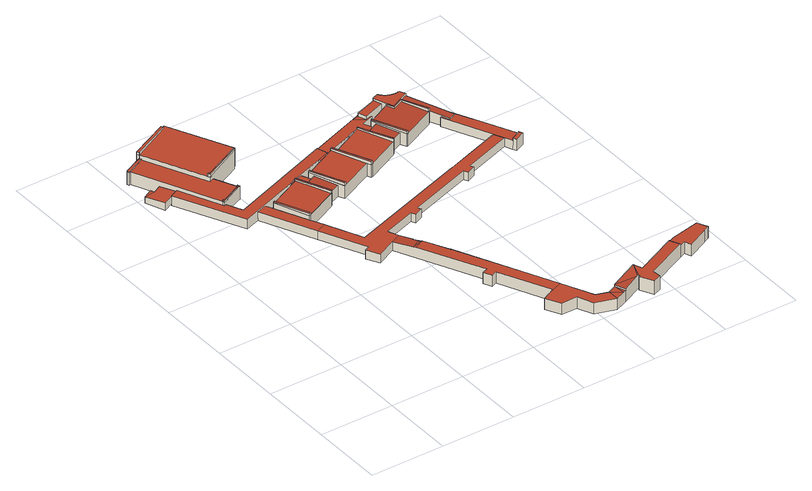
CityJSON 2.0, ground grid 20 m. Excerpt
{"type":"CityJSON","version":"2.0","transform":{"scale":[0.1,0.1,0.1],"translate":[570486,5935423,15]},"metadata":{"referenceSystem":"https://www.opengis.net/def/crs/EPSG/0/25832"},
"CityObjects":{
"building1":{"type":"Building","attributes":{"Grundfläche 2D":"27.185053","Grundhöhe NN":"15.753"},"geometry":[{"type":"Solid","lod":"3","boundaries":[[[[0,1,2]],[[3,4,5,6,1,0]],[[7,8,6,5]],[[8,9,1,6]],[[9,10,2,1]],[[10,11,0,2]],[[11,12,3,0]],[[3,12,13,7,5,4]],[[8,7,13,12,11,10,9]]]],"semantics":{"surfaces":[{"type":"RoofSurface"},{"type":"WallSurface"},{"type":"GroundSurface"}],"values":[[0,0,1,1,1,1,1,1,2]]}}]},
"building2":{"type":"Building","attributes":{"Grundfläche 2D":"388.578594","Grundhöhe NN":"15.518"},"children":["building2-1","building2-2","building2-3","building2-4"],"geometry":[{"type":"Solid","lod":"3","boundaries":[[[[14,15,16,17,18,19,20,21,22,23,24,25,26,27,28,29,30,31,32,33,34]],[[35,36,37,38,39,40,41,42,43,44,45,46,47]],[[22,21,48,49]],[[23,22,49,50]],[[24,23,50,51]],[[25,24,51,52]],[[53,27,26,25,52,54]],[[55,30,29,28,27,53,56]],[[57,32,31,30,55,58]],[[59,34,33,32,57,60]],[[14,34,59,61]],[[42,41,62,63]],[[43,42,63,64]],[[65,45,44,43,64,48,21,20]],[[19,66,46,45,65,20]],[[18,17,16,35,47,46,66,19]],[[61,67,37,36,35,16,15,14]],[[38,37,67,68]],[[39,38,68,69]],[[40,39,69,70]],[[41,40,70,62]],[[53,54,52,51,50,49,48,64,63,62,70,69,68,67,61,59,60,57,58,55,56]]]],"semantics":{"surfaces":[{"type":"RoofSurface"},{"type":"WallSurface"},{"type":"GroundSurface"}],"values":[[0,0,1,1,1,1,1,1,1,1,1,1,1,1,1,1,1,1,1,1,1,2]]}}]},
"building2-1":{"type":"BuildingInstallation","parents":["building2"],"geometry":[{"type":"MultiSurface","lod":"3","boundaries":[[[71,66,72]],[[65,72,66]],[[73,72,65,74,75,76]],[[22,23,76,75]],[[18,19,66,71]],[[66,19,20,65]],[[74,65,20,21]],[[21,22,75,74]],[[76,23,24,77,18,71,72,73]]],"semantics":{"surfaces":[{"type":"RoofSurface"},{"type":"WallSurface"}],"values":[0,0,0,1,1,1,1,1,1]}}]},
"building2-2":{"type":"BuildingInstallation","parents":["building2"],"geometry":[{"type":"MultiSurface","lod":"3","boundaries":[[[78,79,80,81,82,83,84,85,86,87,88,89]],[[32,33,34,90,85,84,83]],[[86,85,90,91]],[[87,86,91,92]],[[87,92,93,88]],[[93,25,89,88]],[[25,26,27,79,78,89]],[[28,29,30,81,80,79,27]],[[30,31,32,83,82,81]]],"semantics":{"surfaces":[{"type":"RoofSurface"},{"type":"WallSurface"}],"values":[0,1,1,1,1,1,1,1,1]}}]},
"building2-3":{"type":"BuildingInstallation","parents":["building2"],"geometry":[{"type":"MultiSurface","lod":"3","boundaries":[[[94,95,96,97,98,99]],[[42,43,96,95]],[[43,44,45,98,97,96]],[[99,98,45,46]],[[94,99,46,100]],[[41,42,95,94,100]]],"semantics":{"surfaces":[{"type":"RoofSurface"},{"type":"WallSurface"}],"values":[0,1,1,1,1,1]}}]},
"building2-4":{"type":"BuildingInstallation","parents":["building2"],"geometry":[{"type":"MultiSurface","lod":"3","boundaries":[[[101,102,103,104,105,106]],[[37,38,102,101]],[[103,102,38,107]],[[104,103,107,108]],[[108,47,105,104]],[[35,106,105,47]],[[35,36,37,101,106]]],"semantics":{"surfaces":[{"type":"RoofSurface"},{"type":"WallSurface"}],"values":[0,1,1,1,1,1,1]}}]},
"building3":{"type":"Building","attributes":{"Grundfläche 2D":"938.987977","Grundhöhe NN":"15.499"},"geometry":[{"type":"Solid","lod":"3","boundaries":[[[[109,110,111]],[[112,110,109]],[[113,109,111,114]],[[115,116,117,118,119,120,110,112,121,122]],[[123,124,125,126,127,128,129,130,131,132,133,134]],[[135,136,137,138,139]],[[140,141,142]],[[141,143,144,142]],[[145,144,143]],[[146,147,145,143,148,149,150,151,152,153,154,155,156]],[[157,158,159,160,161,162]],[[163,164,165,166,167,168,169,170]],[[171,172,169]],[[172,170,169]],[[173,174,172,171,175,176,177,178,179,180,181,182]],[[183,184,185,186,187,188,189,190,191,192,193]],[[194,195,196,197]],[[198,199,200,201,202]],[[203,204,205,206,207,208,209,210,211,212,213,214,215,216,217,218,219,220,221,222,223,224,225,226,227,228,229,230,231,232,233,234,235,236,237,238,239,240,241,242,243,244,245,246,247]],[[248,249,250,251]],[[252,253,254,255,256,257,258,201,200,259,260,261,262,263]],[[264,265,157,162,266,267,268,168,167,166,269,270,271,272,273,274,275,276,277,278,279,280]],[[181,180,179,281,282,283,284,285,286,287,288,289]],[[290,291,288]],[[292,291,290]],[[290,288,287]],[[293,294,295,296,297,298]],[[119,187,299,300,120]],[[110,120,300,301]],[[111,110,301,302]],[[292,113,114,111,302,303,291]],[[109,113,292,304,305,112]],[[121,112,305,306]],[[115,122,307,308]],[[122,121,306,307]],[[116,115,308,309]],[[117,116,309,310]],[[117,310,311,188,118]],[[118,188,187,119]],[[128,127,312,313]],[[129,128,313,314]],[[130,129,314,315]],[[131,130,315,316]],[[132,131,316,317]],[[133,132,317,318]],[[125,124,319,320]],[[278,321,322,126,125,320,323,279]],[[139,138,324,325]],[[135,139,325,326]],[[135,326,312,127,136]],[[136,127,126,137]],[[137,126,322,324,138]],[[140,142,327,328]],[[148,143,141,140,328,329]],[[150,149,330,331]],[[151,150,331,332]],[[152,151,332,333]],[[153,152,333,334]],[[154,153,334,335]],[[155,154,335,336]],[[156,155,336,337]],[[146,156,337,338]],[[147,146,338,339]],[[162,161,340,341]],[[158,157,342,343]],[[160,159,158,343,344,345]],[[175,171,169,168,346,347]],[[176,175,347,348]],[[177,176,348,349]],[[178,177,349,350]],[[179,178,350,351]],[[182,181,352,353]],[[173,182,353,354]],[[163,170,172,174,173,354,355]],[[164,163,355,356]],[[165,164,356,357]],[[165,357,358,166]],[[189,188,311,359]],[[190,189,359,360]],[[191,190,360,361]],[[192,191,361,362]],[[193,192,362,363]],[[183,193,363,364]],[[184,183,364,365]],[[185,184,365,366]],[[186,185,366,367]],[[187,186,367,299]],[[123,195,194,368,319,124]],[[195,123,134,196]],[[318,369,197,196,134,133]],[[370,202,201,371]],[[198,202,370,372]],[[199,198,372,373]],[[200,199,373,374]],[[375,209,208,207,376,377]],[[210,209,375,378]],[[211,210,378,379]],[[212,211,379,380]],[[213,212,380,381]],[[214,213,381,382]],[[215,214,382,383]],[[216,215,383,384]],[[217,216,384,385]],[[218,217,385,386]],[[219,218,386,387]],[[220,219,387,388]],[[221,220,388,389]],[[222,221,389,390]],[[223,222,390,391]],[[224,223,391,392]],[[225,224,392,393]],[[226,225,393,394]],[[227,226,394,395]],[[228,227,395,396]],[[229,228,396,397]],[[230,229,397,398]],[[231,230,398,399]],[[232,231,399,400]],[[233,232,400,401]],[[234,233,401,402]],[[235,234,402,403]],[[236,235,403,404]],[[237,236,404,405]],[[238,237,405,406]],[[239,238,406,407]],[[240,239,407,408]],[[241,240,408,409]],[[242,241,409,410]],[[243,242,410,411]],[[244,243,411,412]],[[245,244,412,413]],[[246,245,413,414]],[[415,203,247,246,414,416]],[[417,418,205,204,203,415,419,249,248]],[[197,369,376,207,206,205,418,368,194]],[[144,250,249,419,327,142]],[[250,144,145,251]],[[339,417,248,251,145,147]],[[255,254,420,421]],[[256,255,421,422]],[[160,345,423,424,296,295,425,371,201,258,257,256,422,340,161]],[[259,200,374,330,149]],[[259,149,148,260]],[[260,148,329,426,261]],[[262,261,426,427]],[[263,262,427,53]],[[52,253,252,263,53,54]],[[254,253,52,420]],[[266,162,341,428]],[[267,266,428,429]],[[268,267,429,430]],[[168,268,430,346]],[[269,166,358,431]],[[270,269,431,432]],[[271,270,432,433]],[[272,271,433,434]],[[273,272,434,435]],[[274,273,435,436]],[[275,274,436,437]],[[276,275,437,438]],[[277,276,438,439]],[[278,277,439,321]],[[440,441,265,264,280,279,323,442]],[[157,265,441,342]],[[443,444,283,282,281,179,351,445]],[[284,283,444,446]],[[285,284,446,447]],[[286,285,447,448]],[[287,286,448,449]],[[289,288,450,451]],[[181,289,451,352]],[[288,291,303,450]],[[304,292,290,287,449,452]],[[453,298,297,296,424,454]],[[293,298,453,455]],[[425,295,294,293,455,456]],[[340,422,421,420,52,54,53,427,426,329,328,327,419,415,416,414,413,412,411,410,409,408,407,406,405,404,403,402,401,400,399,398,397,396,395,394,393,392,391,390,389,388,387,386,385,384,383,382,381,380,379,378,375,377,376,369,318,317,316,315,314,313,312,326,325,324,322,321,439,438,437,436,435,434,433,432,431,358,357,356,355,354,353,352,451,450,303,302,301,300,299,367,366,365,364,363,362,361,360,359,311,310,309,308,307,306,305,304,452,449,448,447,446,444,443,445,351,350,349,348,347,346,430,429,428,341],[424,423,345,344,343,342,441,440,442,323,320,319,368,418,417,339,338,337,336,335,334,333,332,331,330,374,373,372,370,371,425,456,455,453,454]]]],"semantics":{"surfaces":[{"type":"RoofSurface"},{"type":"WallSurface"},{"type":"GroundSurface"}],"values":[[0,0,0,0,0,0,0,0,0,0,0,0,0,0,0,0,0,0,0,0,0,0,0,0,0,0,0,1,1,1,1,1,1,1,1,1,1,1,1,1,1,1,1,1,1,1,1,1,1,1,1,1,1,1,1,1,1,1,1,1,1,1,1,1,1,1,1,1,1,1,1,1,1,1,1,1,1,1,1,1,1,1,1,1,1,1,1,1,1,1,1,1,1,1,1,1,1,1,1,1,1,1,1,1,1,1,1,1,1,1,1,1,1,1,1,1,1,1,1,1,1,1,1,1,1,1,1,1,1,1,1,1,1,1,1,1,1,1,1,1,1,1,1,1,1,1,1,1,1,1,1,1,1,1,1,1,1,1,1,1,1,1,1,1,1,1,1,1,1,1,1,1,1,1,1,1,2]]}}]},
"building4":{"type":"Building","attributes":{"Grundfläche 2D":"446.493377","Grundhöhe NN":"15.450"},"children":["building4-1","building4-2","building4-3","building4-4","building4-5","building4-6","building4-7"],"geometry":[{"type":"Solid","lod":"3","boundaries":[[[[457,458,459]],[[460,461,462,463]],[[459,458,464,461,460,463,465,466,467]],[[468,467,466]],[[469,467,468]],[[470,471,472,473,474,475,476]],[[472,477,478,473]],[[479,470,476]],[[480,481,482,483,484,485,486,471,487,488,489,490,491]],[[492,493,494,495,496,497,498,499,500,501,502,503,504,505]],[[506,507,508,509]],[[510,511,512,513]],[[506,509,514,515]],[[508,507,516,517]],[[457,459,518,519]],[[458,457,519,520]],[[464,458,520,521]],[[522,461,464,521]],[[462,461,522,523]],[[463,462,523,524]],[[465,463,524,525]],[[508,517,526,468,466,465,525,514,509]],[[469,468,526,527]],[[467,469,527,528]],[[459,467,528,518]],[[472,471,486]],[[472,486,529,530,477]],[[478,477,530,531]],[[473,478,531,532]],[[474,473,532,533]],[[512,534,535,476,475,474,533,536,513]],[[479,476,535,537]],[[470,479,537,538]],[[470,538,539,471]],[[510,513,536,540]],[[512,511,541,534]],[[480,491,542,543]],[[481,480,543,544]],[[506,515,545,482,481,544,516,507]],[[546,484,483,482,545,547]],[[485,484,546,548]],[[486,485,548,529]],[[549,488,487,471,539,550]],[[489,488,549,551]],[[490,489,551,552]],[[491,490,552,542]],[[498,497,553,554]],[[499,498,554,555]],[[510,540,556,500,499,555,541,511]],[[501,500,556,557]],[[502,501,557,558]],[[503,502,558,559]],[[504,503,559,560]],[[505,504,560,561]],[[562,493,492,505,561,563]],[[494,493,562,564]],[[495,494,564,565]],[[496,495,565,566]],[[497,496,566,553]],[[558,557,556,540,536,533,532,531,530,529,548,546,547,545,515,514,525,524,523,522,521,520,519,518,528,527,526,517,516,544,543,542,552,551,549,550,539,538,537,535,534,541,555,554,553,566,565,564,562,563,561,560,559]]]],"semantics":{"surfaces":[{"type":"RoofSurface"},{"type":"WallSurface"},{"type":"GroundSurface"}],"values":[[0,0,0,0,0,0,0,0,0,0,0,0,1,1,1,1,1,1,1,1,1,1,1,1,1,1,1,1,1,1,1,1,1,1,1,1,1,1,1,1,1,1,1,1,1,1,1,1,1,1,1,1,1,1,1,1,1,1,1,2]]}}]},
"building4-1":{"type":"BuildingInstallation","parents":["building4"],"geometry":[{"type":"MultiSurface","lod":"3","boundaries":[[[567,568,569,570,571,572,573]],[[468,469,567,573]],[[469,467,574,575,463,571,570,569,568,567]],[[463,465,572,571]],[[465,466,468,573,572]]],"semantics":{"surfaces":[{"type":"RoofSurface"},{"type":"WallSurface"}],"values":[0,1,1,1,1]}}]},
"building4-2":{"type":"BuildingInstallation","parents":["building4"],"geometry":[{"type":"MultiSurface","lod":"3","boundaries":[[[576,577,578,579,580]],[[464,461,460,578,577,576]],[[459,457,579,578,460]],[[457,458,580,579]],[[458,464,576,580]]],"semantics":{"surfaces":[{"type":"RoofSurface"},{"type":"WallSurface"}],"values":[0,1,1,1,1]}}]},
"building4-3":{"type":"BuildingInstallation","parents":["building4"],"geometry":[{"type":"MultiSurface","lod":"3","boundaries":[[[581,582,583,584,585]],[[476,479,581,585]],[[470,586,473,583,582,581,479]],[[473,474,584,583]],[[474,475,476,585,584]]],"semantics":{"surfaces":[{"type":"RoofSurface"},{"type":"WallSurface"}],"values":[0,1,1,1,1]}}]},
"building4-4":{"type":"BuildingInstallation","parents":["building4"],"geometry":[{"type":"MultiSurface","lod":"3","boundaries":[[[587,588,589,590,591]],[[488,590,589,588,472,486,471,487]],[[488,489,591,590]],[[489,490,484,485,587,591]],[[486,472,588,587,485]]],"semantics":{"surfaces":[{"type":"RoofSurface"},{"type":"WallSurface"}],"values":[0,1,1,1,1]}}]},
"building4-5":{"type":"BuildingInstallation","parents":["building4"],"geometry":[{"type":"MultiSurface","lod":"3","boundaries":[[[592,593,594,595,596]],[[480,481,593,592]],[[481,482,594,593]],[[482,483,595,594]],[[483,491,480,592,596,595]]],"semantics":{"surfaces":[{"type":"RoofSurface"},{"type":"WallSurface"}],"values":[0,1,1,1,1]}}]},
"building4-6":{"type":"BuildingInstallation","parents":["building4"],"geometry":[{"type":"MultiSurface","lod":"3","boundaries":[[[597,598,599,600,601,602,603,604,605]],[[495,496,600,599]],[[496,606,601,600]],[[607,602,601,606]],[[607,504,603,602]],[[604,603,504,505]],[[493,597,605,604,505,492]],[[494,598,597,493]],[[494,495,599,598]]],"semantics":{"surfaces":[{"type":"RoofSurface"},{"type":"WallSurface"}],"values":[0,1,1,1,1,1,1,1,1]}}]},
"building4-7":{"type":"BuildingInstallation","parents":["building4"],"geometry":[{"type":"MultiSurface","lod":"3","boundaries":[[[608,609,610,611]],[[612,497,498,609,608]],[[498,499,610,609]],[[499,500,611,610]],[[500,501,612,608,611]]],"semantics":{"surfaces":[{"type":"RoofSurface"},{"type":"WallSurface"}],"values":[0,1,1,1,1]}}]}
},
"vertices":[
[8,984,26],[38,987,26],[33,996,26],[30,933,28],[55,945,28],[79,956,28],[59,998,26],[79,956,8],[59,998,8],[38,987,8],[33,996,8],[8,984,8],[30,933,8],[55,945,8],
[164,933,42],[157,930,41],[153,928,41],[150,934,41],[75,1091,41],[73,1096,41],[72,1095,41],[71,1096,41],[21,1073,40],[24,1066,40],[27,1067,40],[130,848,40],[131,845,40],[132,842,40],[137,844,40],[193,871,42],[197,872,42],[195,875,42],[194,878,42],[193,878,42],[191,877,42],[153,928,53],[164,933,54],[258,978,57],[257,981,57],[264,985,57],[183,1153,57],[176,1149,57],[174,1152,57],[69,1102,53],[71,1096,53],[72,1095,53],[73,1096,53],[150,934,53],[71,1096,5],[21,1073,5],[24,1066,5],[27,1067,5],[130,848,5],[132,842,5],[131,845,5],[197,872,5],[193,871,5],[194,878,5],[195,875,5],[191,877,5],[193,878,5],[164,933,5],[176,1149,5],[174,1152,5],[69,1102,5],[72,1095,43],[73,1096,43],[258,978,5],[257,981,5],[264,985,5],[183,1153,5],
[75,1091,43],[74,1090,43],[27,1067,42],[71,1096,43],[21,1073,42],[24,1066,42],[74,1090,41],
[131,845,43],[132,842,43],[193,871,43],[197,872,43],[195,875,43],[194,878,43],[193,878,43],[190,876,43],[191,874,43],[135,847,43],[134,850,43],[130,848,43],[190,876,42],[191,874,42],[135,847,40],[134,850,40],
[177,1145,60],[174,1152,60],[69,1102,60],[71,1096,60],[72,1095,60],[73,1096,60],[177,1145,57],
[258,978,61],[257,981,61],[155,933,61],[154,936,61],[150,934,61],[153,928,61],[155,933,53],[154,936,53],
[729,47,43],[747,89,43],[667,52,41],[733,49,43],[679,23,40],[667,51,41],[749,7,43],[771,17,43],[769,39,43],[883,93,43],[870,119,43],[757,66,43],[735,45,43],[731,43,43],[755,822,30],[745,842,30],[741,840,30],[823,669,30],[848,681,30],[846,685,30],[850,687,30],[799,793,30],[798,792,30],[770,849,30],[767,847,30],[775,831,30],[848,682,37],[848,681,37],[823,669,37],[828,659,37],[853,671,37],[608,966,29],[590,959,29],[609,962,29],[574,953,29],[591,956,29],[599,934,29],[617,937,29],[616,941,29],[438,904,29],[447,877,29],[448,876,29],[526,904,29],[545,912,29],[550,901,29],[562,877,29],[598,895,29],[583,925,29],[276,650,29],[259,684,29],[218,770,29],[209,790,29],[181,780,29],[248,637,29],[405,480,31],[406,480,31],[406,481,31],[390,515,29],[363,502,29],[362,502,29],[386,454,32],[412,467,32],[390,445,35],[416,458,35],[448,392,36],[447,394,36],[470,280,36],[454,273,36],[465,251,36],[480,258,36],[544,124,36],[545,123,36],[573,135,36],[449,392,36],[981,119,37],[968,147,37],[891,131,37],[869,121,37],[870,119,37],[883,93,37],[901,101,37],[908,84,37],[963,110,37],[963,111,37],[980,118,37],[699,938,39],[755,822,32],[775,831,32],[720,948,39],[448,864,29],[448,866,30],[444,875,31],[415,865,31],[422,852,29],[649,978,44],[649,976,44],[668,924,44],[720,948,44],[721,948,44],[714,964,44],[714,965,44],[712,964,44],[711,964,44],[709,964,44],[708,963,44],[707,963,44],[705,963,44],[704,963,44],[702,963,44],[701,963,44],[699,963,44],[698,963,44],[696,964,44],[694,964,44],[693,964,44],[691,965,44],[690,965,44],[688,965,44],[687,966,44],[686,967,44],[684,967,44],[683,968,44],[681,969,44],[680,969,44],[679,970,44],[677,971,44],[676,972,44],[675,973,44],[674,974,44],[673,975,44],[672,976,44],[671,977,44],[670,978,44],[669,979,44],[668,980,44],[667,982,44],[666,983,44],[666,984,44],[665,984,44],[657,955,38],[649,976,38],[591,956,38],[599,934,38],[131,845,31],[130,848,31],[79,956,31],[55,945,31],[142,766,31],[308,826,31],[309,827,31],[447,877,31],[438,904,31],[157,803,31],[137,844,31],[132,842,31],[645,663,29],[321,554,29],[306,517,29],[293,511,29],[310,477,29],[378,542,29],[464,571,29],[470,559,29],[493,570,29],[489,579,29],[660,637,29],[666,625,29],[689,636,29],[685,645,29],[814,689,29],[801,716,29],[646,663,29],[531,117,36],[529,117,36],[509,107,36],[529,66,36],[572,67,36],[591,26,36],[645,8,36],[644,40,36],[612,51,36],[671,20,36],[667,51,36],[679,23,36],[361,809,29],[355,822,29],[346,840,29],[309,827,29],[314,817,29],[326,792,29],[870,119,5],[757,66,5],[747,89,5],[667,52,5],[667,51,5],[679,23,5],[733,49,5],[735,45,5],[731,43,5],[749,7,5],[771,17,5],[769,39,5],[883,93,5],[848,681,5],[846,685,5],[850,687,5],[799,793,5],[798,792,5],[770,849,5],[767,847,5],[745,842,5],[741,840,5],[814,689,5],[823,669,5],[801,716,5],[828,659,5],[853,671,5],[848,682,5],[609,962,5],[608,966,5],[438,904,5],[447,877,5],[448,876,5],[526,904,5],[545,912,5],[550,901,5],[562,877,5],[598,895,5],[583,925,5],[617,937,5],[616,941,5],[181,780,5],[248,637,5],[276,650,5],[259,684,5],[218,770,5],[209,790,5],[362,502,5],[470,280,5],[454,273,5],[465,251,5],[480,258,5],[544,124,5],[573,135,5],[449,392,5],[448,392,5],[405,480,5],[406,480,5],[406,481,5],[390,515,5],[901,101,5],[908,84,5],[963,110,5],[963,111,5],[980,118,5],[981,119,5],[968,147,5],[891,131,5],[869,121,5],[699,938,5],[720,948,5],[422,852,5],[415,865,5],[448,864,5],[448,866,5],[444,875,5],[714,965,5],[721,948,5],[714,964,5],[712,964,5],[711,964,5],[709,964,5],[708,963,5],[707,963,5],[705,963,5],[704,963,5],[702,963,5],[701,963,5],[699,963,5],[698,963,5],[696,964,5],[694,964,5],[693,964,5],[691,965,5],[690,965,5],[688,965,5],[687,966,5],[686,967,5],[684,967,5],[683,968,5],[681,969,5],[680,969,5],[679,970,5],[677,971,5],[676,972,5],[675,973,5],[674,974,5],[673,975,5],[672,976,5],[671,977,5],[670,978,5],[669,979,5],[668,980,5],[667,982,5],[666,983,5],[666,984,5],[649,978,5],[665,984,5],[657,955,5],[668,924,5],[649,976,5],[79,956,5],[55,945,5],[142,766,5],[308,826,5],[309,827,5],[346,840,5],[157,803,5],[137,844,5],[306,517,5],[293,511,5],[310,477,5],[378,542,5],[464,571,5],[470,559,5],[493,570,5],[489,579,5],[660,637,5],[666,625,5],[689,636,5],[685,645,5],[645,663,5],[321,554,5],[646,663,5],[529,117,5],[509,107,5],[531,117,5],[529,66,5],[572,67,5],[591,26,5],[645,8,5],[644,40,5],[612,51,5],[671,20,5],[326,792,5],[314,817,5],[361,809,5],[355,822,5],
[222,772,44],[218,770,44],[223,771,44],[263,686,40],[262,685,40],[352,727,40],[352,728,40],[259,684,40],[355,730,40],[326,792,43],[311,813,44],[314,817,44],[310,815,44],[547,898,44],[459,855,44],[499,771,40],[588,813,40],[592,815,40],[562,877,43],[550,901,44],[500,770,40],[588,812,40],[547,899,44],[359,824,44],[355,822,44],[396,735,40],[400,737,40],[489,779,40],[494,768,39],[499,771,39],[454,867,44],[453,868,44],[448,866,44],[448,864,44],[360,822,44],[698,931,43],[696,935,43],[667,921,43],[660,938,44],[656,936,44],[596,907,44],[595,908,44],[592,907,44],[633,821,39],[635,822,39],[636,821,39],[726,864,39],[725,865,39],[729,867,39],[388,752,35],[361,809,39],[326,792,39],[353,736,35],[625,838,36],[598,895,40],[562,877,40],[589,821,36],[353,736,4],[388,752,4],[361,809,4],[326,792,4],[223,771,4],[222,772,4],[218,770,4],[259,684,4],[262,685,4],[352,727,4],[352,728,4],[355,730,4],[314,817,4],[310,815,4],[311,813,4],[499,771,4],[500,770,4],[588,812,4],[588,813,4],[592,815,4],[562,877,4],[550,901,4],[589,821,4],[547,899,4],[547,898,4],[459,855,4],[625,838,4],[598,895,4],[360,822,4],[359,824,4],[355,822,4],[396,735,4],[489,779,4],[400,737,4],[494,768,4],[453,868,4],[454,867,4],[448,866,4],[448,864,4],[596,907,4],[595,908,4],[592,907,4],[633,821,4],[635,822,4],[636,821,4],[726,864,4],[725,865,4],[729,867,4],[696,935,4],[698,931,4],[667,921,4],[660,938,4],[656,936,4],
[310,815,48],[311,813,48],[321,791,48],[322,791,48],[352,728,48],[355,730,48],[314,817,48],[321,791,43],[322,791,43],
[259,684,48],[262,685,48],[263,686,48],[222,772,48],[218,770,48],
[547,899,48],[558,875,48],[588,813,48],[592,815,48],[550,901,48],[558,875,43],
[494,768,48],[499,771,48],[454,867,48],[453,868,48],[448,866,48],
[359,824,48],[355,822,48],[396,735,48],[400,737,48],[360,822,48],
[696,935,47],[667,921,47],[660,938,47],[656,936,47],[666,916,47],[695,930,47],[725,865,47],[729,867,47],[698,931,47],[666,916,43],[695,930,43],
[637,823,47],[595,908,47],[592,907,47],[633,821,47],[637,823,39]
]}
